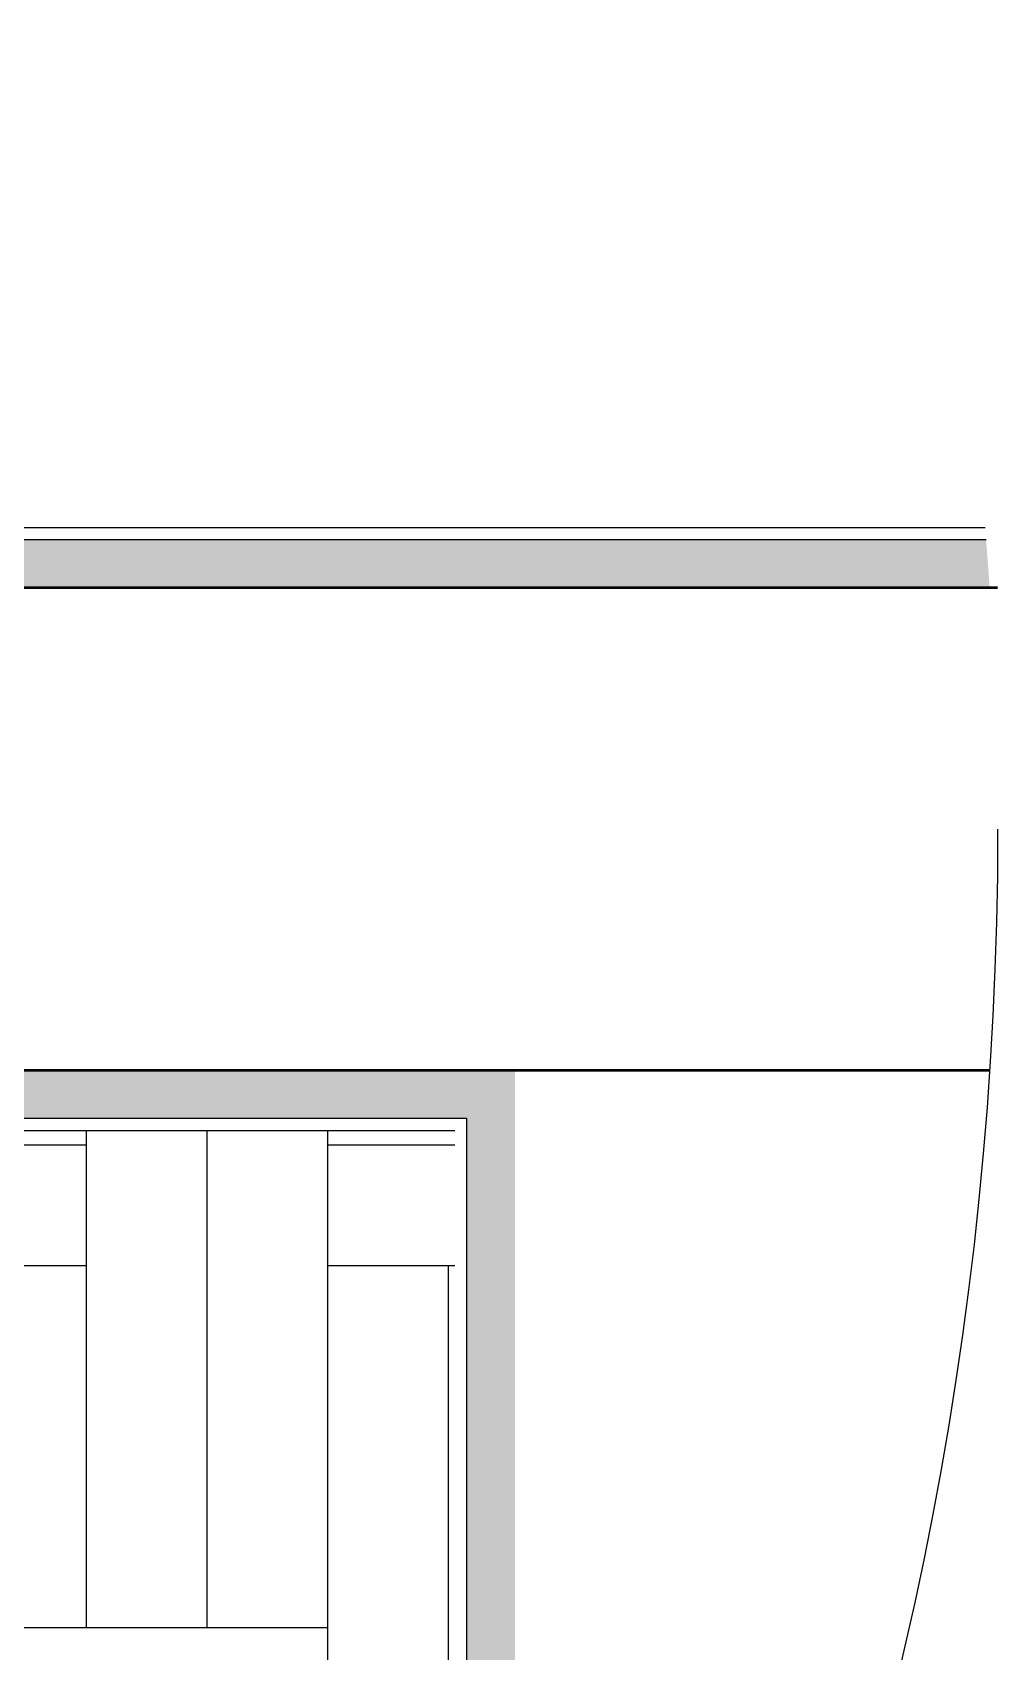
# Model space of a CAD drawing. Header units: millimetres. Extents: x 14753 to 45183, y 5640 to 19518.
# Drawn here: x 41808.3 to 41898.3, y 18186.9 to 18338 of the extents above; entities that cross this region are included whole.
import ezdxf

# ---------------------------------------------------------------- set-up
doc = ezdxf.new("R2010")
doc.units = ezdxf.units.MM
for name, pattern in [('DASHDOT2', [0.5, 0.25, -0.125, 0, -0.125]), ('DOT', [0.25, 0, -0.25]), ('HIDDEN', [0.375, 0.25, -0.125])]:
    doc.linetypes.add(name, pattern=pattern)
for name, color, linetype in [('5', 5, 'HIDDEN'), ('SIVA', 8, 'Continuous'), ('tarama', 253, 'Continuous')]:
    doc.layers.add(name, color=color, linetype=linetype)
doc.layers.add('Duvar', color=1, linetype='Continuous', lineweight=50)

# ---------------------------------------------------------------- blocks, each defined once
blk = doc.blocks.new('A$C1A495F32')
at = {"layer": 'tarama', "ltscale": 10}
h = blk.add_hatch(dxfattribs=at)
h.set_pattern_fill('DOTS', color=256, scale=0.01, style=0)
h.set_pattern_definition([(0, (3.75506, 2.325), (0.0079375, 0.015875), [0, -0.015875])])
h.paths.add_polyline_path([(7.488, 4.05), (5.45, 4.05), (5.45, 3.8), (5.4634, 3.8), (5.4699, 3.8, -0.414214), (5.475, 3.7949), (5.475, 3.7051, -0.414214), (5.4699, 3.7), (5.45, 3.7), (5.45, 3.45), (6.95, 3.45), (6.95, 2.325), (7.2187, 2.325, 0.003593), (7.2388, 2.375), (7, 2.375), (7, 2.875), (7, 3.375), (7, 3.5), (5.5, 3.5), (5.5, 4), (7.4917, 4, 0.003342)])
at = {"layer": 'tarama', "linetype": 'DOT', "ltscale": 6}
h = blk.add_hatch(dxfattribs=at)
h.set_pattern_fill('PARQUET2', color=256, scale=1.25, style=0, pattern_type=2)
h.set_pattern_definition([(0, (0.4671, 1.4765), (0.875, 0.875), [1.25]), (0, (0.4671, 1.6015), (0.875, 0.875), [0.625, -0.25]), (0, (0.4671, 1.7265), (0.875, 0.875), [0.625, -0.25]), (0, (0.4671, 1.8515), (0.875, 0.875), [0.375, -1.375]), (0, (0.4671, 1.9765), (0.875, 0.875), [0.375, -1.375]), (0, (1.0921, 2.1015), (0.875, 0.875), [0.625, -0.25]), (0, (1.0921, 2.2265), (0.875, 0.875), [0.625, -0.25]), (90, (0.4671, 1.4765), (-0.875, 0.875), [0.625, -0.25]), (90, (0.8421, 1.7265), (-0.875, 0.875), [0.625, -0.25]), (90, (0.9671, 1.7265), (-0.875, 0.875), [0.625, -0.25]), (90, (1.2171, 1.4765), (-0.875, 0.875), [0.625, -0.25]), (90, (1.4671, 1.7265), (-0.875, 0.875), [0.375, -1.375]), (90, (1.5921, 1.7265), (-0.875, 0.875), [0.375, -1.375]), (90, (1.0921, 1.4765), (-0.875, 0.875), [1.25])])
h.paths.add_polyline_path([(6.75, 3.4375), (5.4375, 3.4375), (4.9095, 3.4375), (3.9856, 2.9041, -0.092), (3.7968, 3.4375), (2.5625, 3.4375), (2.5625, 2.9375), (2.5625, 2.3125, -0.414214), (2.1875, 1.9375), (1.8125, 1.9375, -0.236068), (1.6125, 1.5375), (1.6125, 1.4765, 0.087816), (1.7525, 1.6075, -1), (1.8125, 1.5625, -0.5), (0.8125, 1.5625, -1), (0.8725, 1.6075, 0.087816), (1.0125, 1.4765), (1.0125, 1.5375, -0.236068), (0.8125, 1.9375), (0.4671, 1.9375, 0.544238), (6.75, 1.5)])
h.paths.add_polyline_path([(7.2135, 2.3125), (6.9375, 2.3125), (6.9375, 3.4375), (6.75, 3.4375), (6.75, 1.5, 0.062606)])
h.paths.add_polyline_path([(4.9095, 3.4375), (3.7968, 3.4375, 0.092), (3.9856, 2.9041)], flags=16)
at = {"layer": 'Duvar', "ltscale": 10}
for p, q in [((7.5, 4), (5.5, 4)), ((7.4917, 3.5), (5.5, 3.5))]:
    blk.add_line(p, q, dxfattribs=at)
at = {"layer": 'SIVA', "ltscale": 10}
for points in [[(5.4375, 4.0625), (7.487, 4.0625)], [(5.45, 3.8), (5.45, 4.05), (7.488, 4.05)], [(7.2187, 2.325), (6.95, 2.325), (6.95, 3.45), (5.45, 3.45), (5.45, 3.7)], [(6.9375, 3.4375), (5.4375, 3.4375)]]:
    blk.add_lwpolyline(points, dxfattribs=at)
at = {"layer": 'tarama', "linetype": 'DASHDOT2', "ltscale": 50}
blk.add_circle((3.75, 3.75), 3.75, dxfattribs=at)

msp = doc.modelspace()

# ---------------------------------------------------------------- block references
at = {"layer": '5', "color": 8, "linetype": 'ByBlock', "xscale": 90.00000000014552, "yscale": 90.00000000014552, "zscale": 90.00000000014552}
msp.add_blockref('A$C1A495F32', (41223.33, 17926.16, -574.2), dxfattribs=at)

doc.saveas('drawing.dxf')
